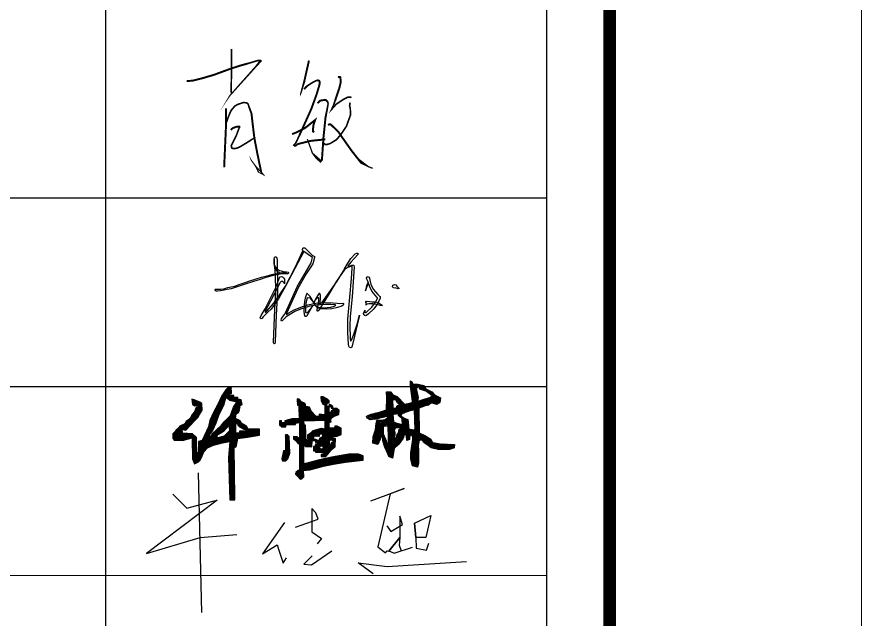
# Model space of a CAD drawing. Extents: x -415214 to 475089, y -207485 to 163917.
# Drawn here: x 471733 to 475089, y -6882 to -4490 of the extents above; entities that cross this region are included whole.
import ezdxf

# ---------------------------------------------------------------- set-up
doc = ezdxf.new("R2010")
doc.units = 0
doc.header["$LTSCALE"] = 800
doc.layers.get('0').update_dxf_attribs({"linetype": 'CONTINUOUS'})
for name, color, linetype in [('00-图签签名_10', 10, 'CONTINUOUS'), ('水-文字-XH', 42, 'CONTINUOUS'), ('水专业电子签名', 7, 'CONTINUOUS')]:
    doc.layers.add(name, color=color, linetype=linetype)
pattern_1 = [(45, (-849.99, -261.96), (-112.253, 112.253), [])]
pattern_2 = [(45, (-843.80595, -349.1901), (-0.088388348, 0.088388348), [])]

# ---------------------------------------------------------------- blocks, each defined once
blk = doc.blocks.new('图签信息')
at = {"const_width": 0.5}
blk.add_lwpolyline([(-65, 0), (0, 0), (0, 500.5), (-65, 500.5)], close=True, dxfattribs=at)
at = {"const_width": 0.05}
for points in [[(-62.5, 103.262), (-2.5, 103.262), (-2.5, 163.262), (-62.5, 163.262), (-62.5, 103.262)], [(-20, 163.262), (-20, 103.262)], [(-62.5, 140.762), (-2.5, 140.762)], [(-62.5, 133.262), (-2.5, 133.262)], [(-62.5, 125.762), (-2.5, 125.762)]]:
    blk.add_lwpolyline(points, dxfattribs=at)
blk = doc.blocks.new('图签-A1')
at = {"color": 2}
blk.add_blockref('图签信息', (0, 0), dxfattribs=at)
blk = doc.blocks.new('图框-A1')
at = {"const_width": 0.05}
blk.add_lwpolyline([(0, 0), (841, 0), (841, 594), (0, 594)], close=True, dxfattribs=at)
blk = doc.blocks.new('104 13#平面_t3')
at = {"xscale": 100, "yscale": 100, "zscale": 100}
for name, p in [('图框-A1', (-10634.5, -20285.2)), ('图签-A1', (72465.5, -19285.2))]:
    blk.add_blockref(name, p, dxfattribs=at)
blk = doc.blocks.new('A$C6A0F6D56')
for points in [[(-10528, 8564, 300, 300, 0), (-9660, 8603, 300, 300, 0), (-8336, 8934, 300, 300, 0), (-6443, 9480, 300, 300, 0), (-3916, 10406, 300, 300, 0), (-2459, 10883, 300, 300, 0), (-1244, 11220, 250, 250, 0), (357, 11694, 250, 250, 0), (711, 11718, 250, 250, 0), (785, 11650, 350, 250, 0), (-12, 10716, 250, 200, 0), (-3902, 6366, 200, 100, 0), (-4522, 5414, 100, 100, 0), (-3667, 6683, 250, 250, 0), (-3723, 6899, 250, 250, 0), (-3661, 13480, 250, 250, 0)], [(8151, 11689, 300, 300, 0), (7424, 8459, 300, 200, 0), (6900, 6656, 200, 200, 0)], [(12617, 9071, 300, 300, 0), (12718, 9202, 300, 300, 0), (12866, 9198, 300, 300, 0), (12962, 9119, 300, 300, 0), (12962, 8993, 300, 300, 0), (13013, 8391, 300, 300, 0), (12803, 7510, 300, 300, 0), (12158, 5608, 250, 250, 0), (11862, 4754, 250, 250, 0), (11637, 4264, 250, 250, 0), (12297, 5002, 250, 250, 0), (13417, 5755, 250, 250, 0), (14140, 6113, 250, 250, 0), (14513, 6113, 250, 250, 0), (14567, 5973, 250, 250, 0)], [(7400, 7319, 300, 300, 0), (7731, 7679, 300, 250, 0), (8103, 7961, 250, 250, 0), (8847, 8422, 250, 250, 0), (9260, 8625, 250, 300, 0), (9449, 8651, 300, 300, 0), (9567, 8653, 300, 300, 0), (9645, 8626, 300, 300, 0), (9716, 8576, 300, 300, 0), (9769, 8468, 300, 300, 0), (9789, 8384, 300, 300, 0), (9806, 8319, 300, 300, 0), (9731, 7891, 300, 300, 0), (9321, 6530, 300, 300, 0), (8525, 4330, 300, 300, 0), (7775, 2662, 300, 300, 0), (7249, 1491, 300, 300, 0), (6701, 282, 250, 250, 0), (6128, -936, 250, 250, 0), (5948, -1132, 250, 250, 0), (5848, -1242, 250, 250, 0), (6022, -1370, 250, 250, 0), (6177, -1304, 250, 250, 0), (6292, -1173, 250, 300, 0), (6529, -1051, 300, 300, 0), (8362, -593, 300, 300, 0), (10660, -356, 300, 300, 0)], [(6900, 6656, 200, 100, 0), (6843, 6408, 100, 30, 0), (6880, 6233, 30, 30, 0)], [(-4501, 4405, 300, 300, 0), (-4505, 2113, 300, 300, 0), (-4804, -4622, 300, 300, 0), (-4505, 2113, 250, 250, 0), (-4110, 3208, 250, 250, 0), (-3910, 3680, 250, 250, 0), (-3788, 3970, 250, 250, 0), (-3611, 4225, 250, 250, 0), (-3371, 4498, 250, 250, 0), (-3144, 4756, 250, 250, 0), (-2806, 4950, 250, 250, 0), (-2426, 5083, 250, 250, 0), (-1900, 5261, 250, 250, 0), (-1743, 5256, 250, 250, 0), (-1557, 5252, 250, 250, 0), (-1346, 5203, 250, 250, 0), (-1201, 5099, 250, 250, 0), (-1114, 4976, 250, 250, 0), (-1044, 4724, 250, 250, 0), (-846, 4220, 300, 300, 0), (-623, 3555, 300, 300, 0), (-490, 2347, 300, 300, 0), (-197, -105, 300, 300, 0), (251, -2438, 300, 300, 0), (881, -5473, 300, 300, 0), (941, -5547, 300, 300, 0), (605, -5368, 500, 250, 0), (134, -4639, 200, 150, 0), (-690, -3504, 150, 150, 0)], [(9477, 5157, 300, 300, 0), (9737, 5452, 300, 300, 0), (9880, 5555, 300, 300, 0), (10112, 5617, 300, 300, 0), (10497, 5649, 300, 300, 0), (10729, 5649, 300, 300, 0), (10877, 5519, 300, 300, 0), (11015, 5390, 250, 250, 0), (11069, 5090, 250, 250, 0), (11060, 4952, 250, 300, 0), (10674, 2928, 300, 300, 0), (10362, -140, 300, 300, 0), (10137, -3466, 300, 300, 0), (9946, -3717, 400, 400, 0), (9323, -3155, 400, 200, 0), (8679, -2462, 200, 200, 0), (7966, -477, 200, 100, 0), (7855, -331, 100, 100, 0)], [(-3795, 1067, 300, 300, 0), (-3610, 1267, 300, 300, 0), (-3462, 1367, 300, 300, 0), (-3177, 1477, 300, 300, 0), (-2967, 1549, 300, 300, 0), (-2757, 1596, 300, 300, 0), (-2594, 1612, 300, 300, 0), (-2503, 1599, 300, 300, 0), (-2474, 1574, 300, 300, 0), (-2474, 1508, 300, 300, 0), (-2509, 1411, 250, 250, 0), (-2898, 349, 250, 250, 0), (-3462, -788, 250, 250, 0), (-3717, -1295, 250, 250, 0), (-3672, -1546, 250, 250, 0), (-3602, -1704, 250, 250, 0), (-3465, -1756, 250, 250, 0), (-3203, -1756, 250, 250, 0), (-3010, -1728, 250, 250, 0), (-2748, -1658, 250, 250, 0), (-2256, -1427, 250, 250, 0), (-1860, -1175, 250, 250, 0), (-1459, -938, 250, 250, 0), (-1058, -690, 250, 250, 0), (-715, -465, 250, 150, 0), (0, 0, 150, 150, 0)], [(11073, 1825, 300, 300, 0), (11263, 1947, 300, 300, 0), (11413, 1947, 300, 300, 0), (11569, 1832, 300, 300, 0), (12601, 848, 300, 300, 0), (13367, -252, 300, 300, 0), (14665, -2092, 300, 300, 0), (15960, -3742, 500, 200, 0), (17234, -4534, 200, 200, 0), (17881, -4789, 200, 200, 0)], [(-690, -3504, 150, 50, 0), (-917, -2972, 50, 20, 0), (-1061, -2889, 20, 20, 0)]]:
    blk.add_lwpolyline(points, format="xyseb")
for points, const_width in [([(14444, 5277), (14355, 4785), (14465, 4355), (14497, 3370), (13877, 1649), (13037, 397), (12348, -415), (11397, -994), (10846, -1159), (10640, -1159), (10419, -925)], 250), ([(5568, 439), (6228, 705), (7513, 1352), (9099, 2602), (8844, 1861), (8752, 1075), (8752, 878), (8953, 710)], 300)]:
    blk.add_lwpolyline(points, dxfattribs=dict(const_width=const_width))
blk = doc.blocks.new('yangjun')
h = blk.add_hatch()
h.set_pattern_fill('ANSI31', color=256, scale=100)
h.set_pattern_definition(pattern_1)
h.paths.add_polyline_path([(2.677, 3.738), (2.633, 3.845), (2.571, 3.903), (2.458, 3.903), (2.399, 3.834), (1.987, 3.054), (1.76, 2.591), (1.403, 1.908), (1.395, 1.858), (1.413, 1.855), (1.476, 1.886), (1.966, 2.45), (2.76, 3.6), (3.406, 4.846), (3.922, 5.958), (3.981, 5.916), (2.76, 3.6), (2.305, 2.797), (1.788, 2.045), (1.599, 1.868), (1.417, 1.693), (1.255, 1.535), (1.164, 1.422), (1.107, 1.409), (1.075, 1.431), (1.062, 1.472), (1.135, 1.626), (1.385, 2.069), (1.689, 2.657), (2.106, 3.494), (2.31, 4.033), (2.382, 4.206), (2.47, 4.228), (2.555, 4.208), (2.63, 4.141), (2.679, 4.053), (2.686, 3.913)])
h = blk.add_hatch()
h.set_pattern_fill('ANSI31', color=256, scale=100)
h.set_pattern_definition(pattern_1)
h.paths.add_polyline_path([(3.922, 5.958), (3.897, 6.012), (3.901, 6.124), (3.949, 6.162), (4.056, 6.144), (4.353, 5.84), (4.537, 5.669), (4.687, 5.579), (4.702, 5.555), (4.701, 5.498), (4.57, 5.088), (4.134, 4.406), (3.577, 3.445), (2.817, 1.768), (2.809, 1.728), (2.845, 1.721), (2.971, 1.797), (3.296, 1.996), (3.778, 2.182), (4.24, 2.333), (4.772, 2.448), (5.327, 2.492), (5.926, 2.481), (6.206, 2.449), (6.393, 2.437), (6.576, 2.453), (6.625, 2.434), (6.629, 2.383), (6.616, 2.312), (6.516, 2.254), (6.239, 2.156), (5.857, 2.077), (5.488, 2.056), (5.139, 2.065), (4.899, 2.147), (4.767, 2.279), (4.885, 2.198), (5.02, 2.156), (5.273, 2.152), (5.545, 2.155), (5.772, 2.195), (6.017, 2.258), (6.094, 2.295), (6.117, 2.313), (6.064, 2.336), (5.772, 2.364), (5.425, 2.364), (4.765, 2.317), (4.384, 2.263), (3.759, 2.053), (3.386, 1.899), (2.972, 1.654), (2.801, 1.534), (2.651, 1.389), (2.536, 1.262), (2.481, 1.255), (2.465, 1.288), (2.489, 1.418), (2.706, 1.727), (2.764, 1.803), (3.534, 3.537), (4.46, 5.148), (4.552, 5.502), (3.981, 5.916)])
h = blk.add_hatch()
h.set_pattern_fill('ANSI31', color=256, scale=100)
h.set_pattern_definition(pattern_1)
h.paths.add_polyline_path([(7.601, 5.72), (7.342, 5.448), (7.132, 5.226), (6.926, 4.95), (6.947, 4.933), (6.997, 4.927), (7.071, 4.94), (7.176, 4.993), (7.206, 4.992), (7.274, 4.997), (7.316, 4.971), (7.341, 4.891), (7.281, 3.885), (7.207, 2.876), (7.086, 1.556), (7.052, 0.93), (7.065, 0.117), (7.089, -0.079), (7.118, -0.075), (7.173, -0.02), (7.306, 0.311), (7.546, 1.05), (7.69, 1.641), (7.553, 1.002), (7.359, 0.24), (7.183, -0.488), (7.111, -0.523), (7.026, -0.507), (6.979, -0.433), (6.957, -0.287), (6.909, 0.485), (6.93, 1.386), (7.059, 2.852), (7.167, 4.105), (7.214, 4.79), (7.219, 4.861), (7.198, 4.904), (7.152, 4.917), (7.095, 4.912), (7.021, 4.888), (6.884, 4.822), (6.74, 4.731), (6.7, 4.747), (6.863, 5.022), (7.122, 5.431), (7.411, 5.757), (7.515, 5.792), (7.585, 5.789)])
h = blk.add_hatch()
h.set_pattern_fill('ANSI31', color=256, scale=100)
h.set_pattern_definition(pattern_1)
h.paths.add_polyline_path([(2.001, 5.419), (2.025, 5.505), (2.063, 5.553), (2.106, 5.557), (2.138, 5.52), (2.177, 5.466), (2.19, 5.42), (2.202, 4.819), (2.219, 4.087), (2.21, 3.26), (2.136, 1.667), (2.066, -0.142), (2.042, -0.245), (2, -0.256), (1.969, -0.245), (1.958, -0.208), (1.953, -0.149), (2.032, 2.031), (2.11, 3.252), (2.095, 4.329)])
h = blk.add_hatch()
h.set_pattern_fill('ANSI31', color=256, scale=100)
h.set_pattern_definition(pattern_1)
h.paths.add_polyline_path([(2.799, 4.532), (2.619, 4.556), (2.49, 4.583), (2.353, 4.62), (2.221, 4.698), (2.101, 4.86), (2.042, 4.943), (1.997, 5.167), (2.001, 5.419), (1.986, 5.209), (1.976, 5.12), (2.02, 4.843), (2.064, 4.747), (2.18, 4.61), (2.338, 4.508), (2.556, 4.463)])
h = blk.add_hatch()
h.set_pattern_fill('ANSI31', color=256, scale=100)
h.set_pattern_definition(pattern_1)
h.paths.add_polyline_path([(-1.916, 3.394), (-1.862, 3.393), (-1.771, 3.398), (-1.637, 3.398), (-1.57, 3.394), (-1.374, 3.42), (-1.1, 3.492), (-0.871, 3.551), (-0.632, 3.6), (-0.333, 3.698), (0.062, 3.836), (0.371, 3.944), (0.731, 4.063), (1.154, 4.184), (1.526, 4.291), (1.94, 4.388), (2.186, 4.444), (2.558, 4.503), (2.778, 4.529), (2.821, 4.535), (2.874, 4.538), (2.925, 4.526), (2.948, 4.503), (2.96, 4.476), (2.949, 4.451), (2.922, 4.427), (2.911, 4.418), (2.88, 4.422), (2.828, 4.422), (2.705, 4.418), (2.551, 4.409), (2.402, 4.39), (2.28, 4.374), (2.039, 4.315), (1.855, 4.276), (1.433, 4.16), (1.054, 4.042), (0.607, 3.906), (0.063, 3.73), (-0.275, 3.606), (-0.538, 3.515), (-0.877, 3.421), (-1.135, 3.362), (-1.345, 3.32), (-1.59, 3.273), (-1.794, 3.248), (-1.836, 3.248), (-1.865, 3.257), (-1.897, 3.285), (-1.939, 3.35), (-1.939, 3.376), (-1.936, 3.391)])
h = blk.add_hatch()
h.set_pattern_fill('ANSI31', color=256, scale=100)
h.set_pattern_definition(pattern_1)
h.paths.add_polyline_path([(6.176, 3.932), (6.74, 4.731), (6.7, 4.747)])
h = blk.add_hatch()
h.set_pattern_fill('ANSI31', color=256, scale=100)
h.set_pattern_definition(pattern_1)
h.paths.add_polyline_path([(8.214, 4.227), (8.309, 4.207), (8.37, 4.131), (8.407, 3.908), (8.456, 3.714), (8.623, 3.388), (8.921, 3.027), (9.046, 2.917), (9.079, 2.894), (9.086, 2.861), (9.079, 2.795), (8.891, 2.411), (8.646, 2.078), (8.309, 1.732), (8.174, 1.62), (8.105, 1.608), (8.053, 1.627), (7.996, 1.675), (7.973, 1.772), (8.026, 1.873), (8.063, 1.978), (8.063, 1.86), (8.104, 1.824), (8.135, 1.822), (8.527, 2.196), (8.778, 2.531), (8.91, 2.769), (8.901, 2.816), (8.866, 2.86), (8.525, 3.265), (8.379, 3.544), (8.246, 3.93), (8.193, 4.062), (8.166, 4.124), (8.181, 4.202)])
h = blk.add_hatch()
h.set_pattern_fill('ANSI31', color=256, scale=100)
h.set_pattern_definition(pattern_1)
h.paths.add_polyline_path([(4.627, 2.416), (4.763, 2.671), (4.908, 2.838), (4.942, 2.835), (4.963, 2.815), (4.96, 2.647), (4.934, 2.46), (4.861, 2.097), (4.847, 2.028), (4.852, 1.964), (4.869, 1.939), (4.909, 1.93), (4.981, 1.962), (5.056, 2.049), (5.163, 2.232), (5.733, 3.163), (6.176, 3.932), (5.643, 3.166), (5.151, 2.478), (5.061, 2.384), (5.054, 2.409), (5.076, 2.568), (5.098, 2.713), (5.093, 2.962), (5.058, 3.096), (5, 3.11), (4.954, 3.055), (4.751, 2.71)])
h = blk.add_hatch()
h.set_pattern_fill('ANSI31', color=256, scale=100)
h.set_pattern_definition(pattern_1)
h.paths.add_polyline_path([(8.272, 3.853), (8.177, 3.639), (8.095, 3.284), (8.179, 3.523), (8.304, 3.761)])
h = blk.add_hatch()
h.set_pattern_fill('ANSI31', color=256, scale=100)
h.set_pattern_definition(pattern_1)
h.paths.add_polyline_path([(9.931, 3.647), (10.032, 3.697), (10.136, 3.671), (10.192, 3.579), (10.349, 3.434), (10.28, 3.41), (10.144, 3.446), (9.97, 3.484), (9.914, 3.543)])
h = blk.add_hatch()
h.set_pattern_fill('ANSI31', color=256, scale=100)
h.set_pattern_definition(pattern_1)
h.paths.add_polyline_path([(4.767, 2.279), (4.608, 2.572), (4.392, 2.893), (4.206, 3.093), (4.175, 3.096), (4.159, 3.051), (4.064, 2.784), (4.018, 2.575), (3.993, 2.309), (3.979, 1.915), (3.991, 1.728), (4.027, 1.641), (4.054, 1.59), (4.11, 1.573), (4.149, 1.587), (4.193, 1.631), (4.575, 2.29), (4.38, 2.032), (4.229, 1.83), (4.127, 1.777), (4.105, 1.819), (4.109, 2.171), (4.154, 2.581), (4.234, 2.808), (4.275, 2.832), (4.375, 2.815), (4.548, 2.594)])
h = blk.add_hatch()
h.set_pattern_fill('ANSI31', color=256, scale=100)
h.set_pattern_definition(pattern_1)
h.paths.add_polyline_path([(8.166, 2.589), (8.396, 2.565), (8.541, 2.553), (8.746, 2.54), (8.938, 2.506), (9.078, 2.411), (9.225, 2.304), (9.212, 2.288), (9.099, 2.298), (8.953, 2.345), (8.591, 2.401), (8.317, 2.398), (8.213, 2.386), (8.175, 2.373), (8.135, 2.323), (8.151, 2.392), (8.161, 2.451), (8.126, 2.519), (8.128, 2.562), (8.155, 2.578)])
for points in [[(2.677, 3.738), (2.633, 3.845), (2.571, 3.903), (2.458, 3.903), (2.399, 3.834), (1.987, 3.054), (1.76, 2.591), (1.403, 1.908), (1.395, 1.858), (1.413, 1.855), (1.476, 1.886), (1.966, 2.45), (2.76, 3.6), (3.406, 4.846), (3.922, 5.958), (3.981, 5.916), (2.76, 3.6), (2.305, 2.797), (1.788, 2.045), (1.599, 1.868), (1.417, 1.693), (1.255, 1.535), (1.164, 1.422), (1.107, 1.409), (1.075, 1.431), (1.062, 1.472), (1.135, 1.626), (1.385, 2.069), (1.689, 2.657), (2.106, 3.494), (2.31, 4.033), (2.382, 4.206), (2.47, 4.228), (2.555, 4.208), (2.63, 4.141), (2.679, 4.053), (2.686, 3.913), (2.677, 3.738)], [(3.922, 5.958), (3.897, 6.012), (3.901, 6.124), (3.949, 6.162), (4.056, 6.144), (4.353, 5.84), (4.537, 5.669), (4.687, 5.579), (4.702, 5.555), (4.701, 5.498), (4.57, 5.088), (4.134, 4.406), (3.577, 3.445), (2.817, 1.768), (2.809, 1.728), (2.845, 1.721), (2.971, 1.797), (3.296, 1.996), (3.778, 2.182), (4.24, 2.333), (4.772, 2.448), (5.327, 2.492), (5.926, 2.481), (6.206, 2.449), (6.393, 2.437), (6.576, 2.453), (6.625, 2.434), (6.629, 2.383), (6.616, 2.312), (6.516, 2.254), (6.239, 2.156), (5.857, 2.077), (5.488, 2.056), (5.139, 2.065), (4.899, 2.147), (4.767, 2.279), (4.885, 2.198), (5.02, 2.156), (5.273, 2.152), (5.545, 2.155), (5.772, 2.195), (6.017, 2.258), (6.094, 2.295), (6.117, 2.313), (6.064, 2.336), (5.772, 2.364), (5.425, 2.364), (4.765, 2.317), (4.384, 2.263), (3.759, 2.053), (3.386, 1.899), (2.972, 1.654), (2.801, 1.534), (2.651, 1.389), (2.536, 1.262), (2.481, 1.255), (2.465, 1.288), (2.489, 1.418), (2.706, 1.727), (2.764, 1.803), (3.534, 3.537), (4.46, 5.148), (4.552, 5.502), (3.981, 5.916), (3.922, 5.958)], [(7.601, 5.72), (7.342, 5.448), (7.132, 5.226), (6.926, 4.95), (6.947, 4.933), (6.997, 4.927), (7.071, 4.94), (7.176, 4.993), (7.206, 4.992), (7.274, 4.997), (7.316, 4.971), (7.341, 4.891), (7.281, 3.885), (7.207, 2.876), (7.086, 1.556), (7.052, 0.93), (7.065, 0.117), (7.089, -0.079), (7.118, -0.075), (7.173, -0.02), (7.306, 0.311), (7.546, 1.05), (7.69, 1.641), (7.553, 1.002), (7.359, 0.24), (7.183, -0.488), (7.111, -0.523), (7.026, -0.507), (6.979, -0.433), (6.957, -0.287), (6.909, 0.485), (6.93, 1.386), (7.059, 2.852), (7.167, 4.105), (7.214, 4.79), (7.219, 4.861), (7.198, 4.904), (7.152, 4.917), (7.095, 4.912), (7.021, 4.888), (6.884, 4.822), (6.74, 4.731), (6.7, 4.747), (6.863, 5.022), (7.122, 5.431), (7.411, 5.757), (7.515, 5.792), (7.585, 5.789), (7.601, 5.72)], [(2.001, 5.419), (2.025, 5.505), (2.063, 5.553), (2.106, 5.557), (2.138, 5.52), (2.177, 5.466), (2.19, 5.42), (2.202, 4.819), (2.219, 4.087), (2.21, 3.26), (2.136, 1.667), (2.066, -0.142), (2.042, -0.245), (2, -0.256), (1.969, -0.245), (1.958, -0.208), (1.953, -0.149), (2.032, 2.031), (2.11, 3.252), (2.095, 4.329), (2.001, 5.419)], [(2.799, 4.532), (2.619, 4.556), (2.49, 4.583), (2.353, 4.62), (2.221, 4.698), (2.101, 4.86), (2.042, 4.943), (1.997, 5.167), (2.001, 5.419), (1.986, 5.209), (1.976, 5.12), (2.02, 4.843), (2.064, 4.747), (2.18, 4.61), (2.338, 4.508), (2.556, 4.463), (2.799, 4.532)], [(-1.916, 3.394), (-1.862, 3.393), (-1.771, 3.398), (-1.637, 3.398), (-1.57, 3.394), (-1.374, 3.42), (-1.1, 3.492), (-0.871, 3.551), (-0.632, 3.6), (-0.333, 3.698), (0.062, 3.836), (0.371, 3.944), (0.731, 4.063), (1.154, 4.184), (1.526, 4.291), (1.94, 4.388), (2.186, 4.444), (2.558, 4.503), (2.778, 4.529), (2.821, 4.535), (2.874, 4.538), (2.925, 4.526), (2.948, 4.503), (2.96, 4.476), (2.949, 4.451), (2.922, 4.427), (2.911, 4.418), (2.88, 4.422), (2.828, 4.422), (2.705, 4.418), (2.551, 4.409), (2.402, 4.39), (2.28, 4.374), (2.039, 4.315), (1.855, 4.276), (1.433, 4.16), (1.054, 4.042), (0.607, 3.906), (0.063, 3.73), (-0.275, 3.606), (-0.538, 3.515), (-0.877, 3.421), (-1.135, 3.362), (-1.345, 3.32), (-1.59, 3.273), (-1.794, 3.248), (-1.836, 3.248), (-1.865, 3.257), (-1.897, 3.285), (-1.939, 3.35), (-1.939, 3.376), (-1.936, 3.391), (-1.916, 3.394)], [(6.176, 3.932), (6.74, 4.731), (6.7, 4.747), (6.176, 3.932)], [(8.214, 4.227), (8.309, 4.207), (8.37, 4.131), (8.407, 3.908), (8.456, 3.714), (8.623, 3.388), (8.921, 3.027), (9.046, 2.917), (9.079, 2.894), (9.086, 2.861), (9.079, 2.795), (8.891, 2.411), (8.646, 2.078), (8.309, 1.732), (8.174, 1.62), (8.105, 1.608), (8.053, 1.627), (7.996, 1.675), (7.973, 1.772), (8.026, 1.873), (8.063, 1.978), (8.063, 1.86), (8.104, 1.824), (8.135, 1.822), (8.527, 2.196), (8.778, 2.531), (8.91, 2.769), (8.901, 2.816), (8.866, 2.86), (8.525, 3.265), (8.379, 3.544), (8.246, 3.93), (8.193, 4.062), (8.166, 4.124), (8.181, 4.202), (8.214, 4.227)], [(4.627, 2.416), (4.763, 2.671), (4.908, 2.838), (4.942, 2.835), (4.963, 2.815), (4.96, 2.647), (4.934, 2.46), (4.861, 2.097), (4.847, 2.028), (4.852, 1.964), (4.869, 1.939), (4.909, 1.93), (4.981, 1.962), (5.056, 2.049), (5.163, 2.232), (5.733, 3.163), (6.176, 3.932), (5.643, 3.166), (5.151, 2.478), (5.061, 2.384), (5.054, 2.409), (5.076, 2.568), (5.098, 2.713), (5.093, 2.962), (5.058, 3.096), (5, 3.11), (4.954, 3.055), (4.751, 2.71), (4.627, 2.416)], [(8.272, 3.853), (8.177, 3.639), (8.095, 3.284), (8.179, 3.523), (8.304, 3.761), (8.272, 3.853)], [(9.931, 3.647), (10.032, 3.697), (10.136, 3.671), (10.192, 3.579), (10.349, 3.434), (10.28, 3.41), (10.144, 3.446), (9.97, 3.484), (9.914, 3.543), (9.931, 3.647)], [(4.767, 2.279), (4.608, 2.572), (4.392, 2.893), (4.206, 3.093), (4.175, 3.096), (4.159, 3.051), (4.064, 2.784), (4.018, 2.575), (3.993, 2.309), (3.979, 1.915), (3.991, 1.728), (4.027, 1.641), (4.054, 1.59), (4.11, 1.573), (4.149, 1.587), (4.193, 1.631), (4.575, 2.29), (4.38, 2.032), (4.229, 1.83), (4.127, 1.777), (4.105, 1.819), (4.109, 2.171), (4.154, 2.581), (4.234, 2.808), (4.275, 2.832), (4.375, 2.815), (4.548, 2.594), (4.767, 2.279)], [(8.166, 2.589), (8.396, 2.565), (8.541, 2.553), (8.746, 2.54), (8.938, 2.506), (9.078, 2.411), (9.225, 2.304), (9.212, 2.288), (9.099, 2.298), (8.953, 2.345), (8.591, 2.401), (8.317, 2.398), (8.213, 2.386), (8.175, 2.373), (8.135, 2.323), (8.151, 2.392), (8.161, 2.451), (8.126, 2.519), (8.128, 2.562), (8.155, 2.578), (8.166, 2.589)]]:
    blk.add_lwpolyline(points)
blk = doc.blocks.new('x')
for points in [[(1270565.5, 4297.5), (1270578, 3738.1)], [(1270463.7, 4212.9), (1270520.1, 4155.6), (1270628.9, 4185.9), (1270640.9, 4188.8), (1270358.7, 3974.6), (1270573.2, 4038.5), (1270720.8, 4050.8)], [(1271257.7, 4185.6), (1271392, 4235.5), (1271334.7, 4214.3), (1271285.7, 4000.6), (1271316.3, 3976.9), (1271322.9, 3984.9), (1271336.9, 3983), (1271351.6, 3975.1), (1271425.1, 3999.6)], [(1270955.7, 4079.9), (1271046.4, 4112.4), (1271036.5, 4137.4), (1271021.6, 4155.5), (1271021.6, 4061.8), (1271060.4, 4035), (1271042.6, 4013.1)], [(1271322.3, 4085.5), (1271338, 4062.4), (1271385, 4091), (1271373.5, 4124.6), (1271373.5, 4038.5), (1271329.9, 3984), (1271373.5, 4038.5), (1271371.5, 4007.4), (1271379.4, 3984.4)], [(1271433.2, 4096.7), (1271498.3, 4126.2), (1271498.3, 4126.2), (1271478, 4038.5), (1271437.7, 4038.5), (1271433.2, 4096.7), (1271437.7, 4038.5), (1271437.7, 4038.5), (1271439.5, 3995.1), (1271480.7, 3988.3), (1271490.9, 4016.2)], [(1270911, 4099), (1270823.8, 3972.7), (1270882.3, 4009.7), (1270889.4, 3988.4), (1270906.4, 3935.6), (1270919, 3956.9)], [(1271022.6, 3964.7), (1270989, 3931.4), (1271019.6, 3929.4), (1271101.6, 3985.7)], [(1271267.6, 3893.1), (1271206.9, 3936.6), (1271323.3, 3922), (1271641.5, 3942.8)]]:
    blk.add_lwpolyline(points)
blk = doc.blocks.new('杨乐电子签名A1$0$许桂林')
h = blk.add_hatch()
h.set_pattern_fill('ANSI31', color=256, style=0)
h.set_pattern_definition(pattern_2)
h.paths.add_polyline_path([(-13.77, 12.78), (-14.3, 11.65), (-14.49, 10.81), (-15.33, 9.03), (-15.84, 8.89), (-15.9, 7.4), (-16.09, 7.43), (-16.11, 9.41), (-16.62, 9.93), (-17.93, 10), (-17.97, 10.51), (-17.5, 10.42), (-16.39, 11.59), (-15.87, 12.06), (-15.63, 12.55), (-15.32, 13.04), (-15.36, 13.92), (-15.6, 14.09), (-16.37, 14.39), (-16.64, 14.51), (-16.58, 13.84), (-16.3, 13.59), (-15.87, 13.66), (-15.87, 13.41), (-16.09, 13.37), (-16.33, 12.8), (-16.65, 12.47), (-16.86, 12.01), (-17.14, 11.77), (-17.44, 11.57), (-17.63, 11.26), (-18.27, 10.95), (-18.46, 10.66), (-18.77, 10.41), (-18.94, 10.21), (-19.21, 9.93), (-19.21, 9.35), (-19.04, 9.11), (-17.92, 9.07), (-16.66, 9.39), (-16.65, 6.62), (-16.37, 5.98), (-15.85, 6.2), (-15.65, 6.44), (-15.36, 6.99), (-15.15, 7.52), (-14.67, 8.06), (-13.86, 8.39), (-12.66, 8.68), (-11.7, 8.86), (-11.88, 6.74), (-11.76, 1.19), (-11.13, 1.16), (-11.11, 1.57), (-11.15, 8.09), (-10.89, 8.14), (-10.63, 9.24), (-9.37, 9.43), (-7.78, 9.67), (-7.78, 10.46), (-9.31, 10.51), (-9.39, 10.75), (-9.54, 10.91), (-10.12, 11.28), (-10.28, 11.51), (-10.59, 11.72), (-10.93, 11.91), (-10.84, 12.5), (-10.59, 12.62), (-10.44, 12.84), (-10.28, 13.59), (-10.05, 13.72), (-10.16, 14.35), (-10.61, 14.45), (-10.61, 14.66), (-11.15, 14.66), (-11.13, 14.91), (-11.68, 14.97), (-11.68, 15.19), (-11.41, 15.2), (-11.44, 16.08), (-11.82, 16.04), (-12.16, 15.7), (-12.72, 14.91), (-13.25, 13.77)])
h.paths.add_polyline_path([(-12.49, 13.6), (-12.22, 14.59), (-11.95, 14.52), (-11.67, 14.25), (-10.72, 14.05), (-10.92, 13.79), (-11.19, 13.37), (-11.4, 12.76), (-11.59, 12.28), (-12.34, 11.56), (-12.77, 11.04), (-13.46, 10.42), (-13.98, 9.96), (-14.13, 9.67), (-14.52, 9.63), (-13.98, 10.33), (-13.53, 11.28), (-13.11, 12.45)], flags=16)
h.paths.add_polyline_path([(-11.75, 11.02), (-11.67, 10.33), (-12.41, 9.61), (-13.42, 9.36), (-13.42, 9.69), (-12.52, 10.19)], flags=16)
h.paths.add_polyline_path([(-10.91, 11.24), (-10.62, 11.22), (-10.63, 11.03), (-10.4, 10.77), (-9.83, 10.48), (-9.57, 10.47), (-9.6, 10.23), (-10.4, 10.2), (-10.44, 9.94), (-10.9, 9.98)], flags=16)
h = blk.add_hatch()
h.set_pattern_fill('ANSI31', color=256, style=0)
h.set_pattern_definition(pattern_2)
h.paths.add_polyline_path([(14.8, 14.44), (13.93, 14.16), (13.11, 13.94), (13.22, 14.46), (12.94, 15.65), (13.23, 15.95), (13.37, 15.58), (14.29, 15.27), (14.81, 14.88), (15.04, 14.65)], flags=16)
h.paths.add_polyline_path([(10.81, 10.51), (10.09, 10.45), (9.99, 10.21), (10.04, 9.81), (10, 9.08), (10.27, 9.17), (10.34, 9.6), (10.59, 9.86), (10.64, 10.36), (10.83, 10.18)], flags=16)
h.paths.add_polyline_path([(10.32, 14.17), (9.8, 14.15), (9.8, 13.06), (10.27, 13.07), (10.39, 13.42), (10.76, 13.44), (10.43, 13.77), (10.27, 14.09)], flags=16)
h.paths.add_polyline_path([(10.54, 12.3), (9.8, 12.23), (9.89, 11.28), (10.34, 11.1), (11.07, 10.92), (11.03, 11.67), (10.58, 12.1)], flags=16)
h.paths.add_polyline_path([(12.66, 12.83), (11.91, 12.64), (11, 12.31), (10.83, 12.08), (11.32, 11.75), (11.8, 11.55), (11.89, 10.3), (12.72, 10.21)], flags=16)
edge = h.paths.add_edge_path()
edge.add_line((9.25, 10.71), (8.51, 10.67))
edge.add_line((8.51, 10.67), (8.52, 9.72))
edge.add_line((8.52, 9.72), (8.94, 8.69))
edge.add_line((8.94, 8.69), (9.25, 7.93))
edge.add_line((9.25, 7.93), (9.2, 9.43))
edge.add_line((9.2, 9.43), (9.2, 10.53))
edge.add_line((9.2, 10.53), (9.19, 10.71))
edge.add_line((6.41, 12.09), (6.96, 12.32))
edge.add_line((6.96, 12.32), (8.2, 12.59))
edge.add_line((8.2, 12.59), (8.97, 12.84))
edge.add_line((8.97, 12.84), (9.03, 14.43))
edge.add_line((9.03, 14.43), (9.02, 15.24))
edge.add_line((9.02, 15.24), (9.54, 15.24))
edge.add_line((9.54, 15.24), (9.85, 14.84))
edge.add_line((9.85, 14.84), (10.41, 14.61))
edge.add_line((10.41, 14.61), (11.35, 13.6))
edge.add_line((11.35, 13.6), (11.89, 13.66))
edge.add_line((11.89, 13.66), (12.37, 13.79))
edge.add_line((12.37, 13.79), (12.41, 13.96))
edge.add_line((12.41, 13.96), (12.17, 15.98))
edge.add_line((12.17, 15.98), (12.17, 16.64))
edge.add_line((12.17, 16.64), (12.4, 16.5))
edge.add_line((12.4, 16.5), (12.43, 16.24))
edge.add_line((12.43, 16.24), (13.15, 16.19))
edge.add_line((13.15, 16.19), (13.99, 16.01))
edge.add_line((13.99, 16.01), (14.21, 15.6))
edge.add_line((14.21, 15.6), (14.44, 15.44))
edge.add_line((14.44, 15.44), (14.98, 15.19))
edge.add_line((14.98, 15.19), (15.28, 14.84))
edge.add_line((15.28, 14.84), (15.48, 14.69))
edge.add_line((15.48, 14.69), (16.1, 14.38))
edge.add_line((16.1, 14.38), (16.02, 13.75))
edge.add_line((16.02, 13.75), (15.61, 13.52))
edge.add_line((15.61, 13.52), (14.87, 13.71))
edge.add_line((14.87, 13.71), (14.51, 13.44))
edge.add_line((14.51, 13.44), (13.96, 13.31))
edge.add_line((13.96, 13.31), (13.66, 13.16))
edge.add_line((13.66, 13.16), (13.32, 13.09))
edge.add_line((13.32, 13.09), (13.25, 13.04))
edge.add_line((13.25, 13.04), (13.25, 9.8))
edge.add_line((13.25, 9.8), (14, 9.41))
edge.add_line((14, 9.41), (14.78, 8.92))
edge.add_line((14.78, 8.92), (15.02, 8.52))
edge.add_line((15.02, 8.52), (16.02, 8.33))
edge.add_line((16.02, 8.33), (17.92, 8.21))
edge.add_line((17.92, 8.21), (17.85, 7.78))
edge.add_line((17.85, 7.78), (17.26, 7.55))
edge.add_line((17.26, 7.55), (15.76, 7.55))
edge.add_line((15.76, 7.55), (14.81, 7.78))
edge.add_line((14.81, 7.78), (14.42, 8.09))
edge.add_line((14.42, 8.09), (13.87, 8.53))
edge.add_line((13.87, 8.53), (13.71, 8.8))
edge.add_line((13.71, 8.8), (13.26, 8.84))
edge.add_line((13.26, 8.84), (13.13, 8.14))
edge.add_line((13.13, 8.14), (13.17, 7.52))
edge.add_line((13.17, 7.52), (13.16, 5.77))
edge.add_line((13.16, 5.77), (12.99, 5.28))
edge.add_line((12.99, 5.28), (12.33, 5.46))
edge.add_line((12.33, 5.46), (12.15, 6.32))
edge.add_line((12.15, 6.32), (12.13, 7.18))
edge.add_line((12.13, 7.18), (12.41, 8.93))
edge.add_line((12.41, 8.93), (12.36, 9.58))
edge.add_line((12.36, 9.58), (11.99, 9.31))
edge.add_line((11.99, 9.31), (11.98, 8.9))
edge.add_line((11.98, 8.9), (11.64, 8.78))
edge.add_line((11.64, 8.78), (11.59, 9.46))
edge.add_line((11.59, 9.46), (11.27, 9.6))
edge.add_line((11.27, 9.6), (11.13, 9.09))
edge.add_line((11.13, 9.09), (10.57, 8.33))
edge.add_line((10.57, 8.33), (9.95, 7.74))
edge.add_line((9.95, 7.74), (9.71, 6.5))
edge.add_line((9.71, 6.5), (9.24, 6.69))
edge.add_line((9.24, 6.69), (9.11, 7.04))
edge.add_line((9.11, 7.04), (8.74, 7.93))
edge.add_line((8.74, 7.93), (8.48, 8.78))
edge.add_line((8.48, 8.78), (8.49, 9.35))
edge.add_line((8.49, 9.35), (8.35, 9.49))
edge.add_line((8.35, 9.49), (8.11, 8.99))
edge.add_line((8.11, 8.99), (7.8, 8.29))
edge.add_line((7.8, 8.29), (7.16, 8.49))
edge.add_line((7.16, 8.49), (7.19, 9.3))
edge.add_line((7.19, 9.3), (7.5, 10.25))
edge.add_line((7.5, 10.25), (7.62, 11.08))
edge.add_line((7.62, 11.08), (7.75, 11.54))
edge.add_line((7.75, 11.54), (8.24, 11.51))
edge.add_line((8.24, 11.51), (8.8, 11.58))
edge.add_line((8.8, 11.58), (9.26, 11.87))
edge.add_line((9.26, 11.87), (8.92, 11.96))
edge.add_line((8.92, 11.96), (8.5, 11.85))
edge.add_line((8.5, 11.85), (8.03, 11.76))
edge.add_line((8.03, 11.76), (7.57, 11.64))
edge.add_line((7.57, 11.64), (6.83, 11.57))
edge.add_line((6.83, 11.57), (6.43, 11.79))
edge.add_line((6.43, 11.79), (6.33, 12.06))
h = blk.add_hatch()
h.set_pattern_fill('ANSI31', color=256, style=0)
h.set_pattern_definition(pattern_2)
h.paths.add_polyline_path([(1.94, 9.41), (2.46, 9.45), (3, 9.68), (2.97, 10.49), (2.48, 10.77), (2.15, 10.76), (2.16, 10.49), (1.4, 10.52), (1.42, 11.26), (1.67, 11.32), (1.65, 11.51), (1.66, 11.81), (2.1, 12.07), (2.69, 12.29), (2.73, 12.82), (2.46, 13.09), (1.92, 13.14), (1.93, 13.38), (1.62, 13.6), (1.43, 13.61), (1.39, 13.37), (1.13, 13.41), (1.16, 13.86), (1.44, 13.86), (1.42, 14.13), (1.2, 14.35), (0.65, 14.66), (0.34, 14.67), (0.37, 14.18), (0.61, 13.66), (0.88, 13.57), (0.86, 12.25), (0.09, 12.35), (0.1, 12.04), (-0.35, 12.1), (-0.96, 12.77), (-1.18, 13.32), (-1.63, 13.4), (-1.71, 13.8), (-2.19, 14.02), (-2.53, 14.37), (-2.79, 14.41), (-2.76, 13.59), (-2.58, 13.57), (-2.55, 11.76), (-3.51, 11.8), (-4.42, 11.54), (-4.38, 11.25), (-4.84, 11.27), (-4.87, 11.52), (-5.13, 11.53), (-5.12, 10.99), (-4.84, 10.73), (-4.32, 10.72), (-4.26, 10.98), (-3.02, 11.04), (-3.01, 11.22), (-2.48, 11.28), (-2.49, 9.65), (-2.51, 9.31), (-2.73, 9.18), (-2.78, 9.39), (-3.31, 9.45), (-3.29, 9.16), (-3.02, 8.91), (-2.79, 8.6), (-2.51, 8.42), (-2.54, 4.97), (-2.73, 4.97), (-3.05, 4.71), (-3.1, 4.47), (-2.76, 4.17), (-2.48, 3.83), (-2.27, 3.85), (-2, 4.13), (-2.04, 4.95), (-1.21, 5.02), (-0.36, 5.23), (0.62, 5.49), (1.93, 5.74), (3.54, 6), (5.87, 6.25), (5.84, 6.8), (5.26, 7.06), (3.96, 7.04), (2.15, 6.78), (0.65, 6.49), (-0.06, 6.29), (-1.21, 6.01), (-1.98, 5.82), (-1.97, 8.38), (-1.72, 8.12), (-0.91, 8.07), (-0.86, 8.86), (-0.44, 8.89), (-0.42, 8.64), (-0.16, 8.63), (-0.2, 8.37), (-0.42, 8.4), (-0.46, 8.15), (-0.69, 8.09), (-0.69, 7.52), (-0.42, 7.53), (-0.41, 7.34), (0.61, 7.29), (0.61, 7.12), (0.34, 7.05), (0.34, 6.77), (0.94, 6.79), (1.18, 7.07), (1.59, 7.58), (1.82, 7.79), (2.19, 8.07), (2.21, 9.12), (1.93, 9.16)])
h.paths.add_polyline_path([(0.58, 9.71), (0.58, 9.42), (0.4, 9.35), (0.16, 9.18), (0.09, 8.87), (-0.42, 9.08), (-0.66, 9.11), (-0.68, 9.45), (0.08, 9.44), (0.08, 9.71)], flags=16)
h.paths.add_polyline_path([(0.87, 10.43), (0.39, 10.5), (-0.7, 10.21), (-0.94, 10), (-1.43, 9.64), (-1.41, 9.17), (-1.25, 8.63), (-1.52, 8.88), (-1.71, 9.11), (-1.73, 9.8), (-1.74, 10.97), (-1.93, 10.97), (-1.98, 11.48), (0.89, 11.53)], flags=16)
h.paths.add_polyline_path([(1.41, 8.87), (1.9, 8.9), (1.92, 8.62), (1.72, 8.67), (1.69, 8.34), (1.41, 8.29)], flags=16)
h.paths.add_polyline_path([(0.61, 8.12), (0.64, 7.85), (0.11, 7.81), (0.1, 8.09)], flags=16)
h.paths.add_polyline_path([(1.42, 12.58), (1.44, 13.33), (1.68, 13.35), (1.68, 13.14), (1.95, 13.05), (1.92, 12.86), (1.69, 12.79), (1.65, 12.59)], flags=16)
h = blk.add_hatch()
h.set_pattern_fill('ANSI31', color=256, style=0)
h.set_pattern_definition(pattern_2)
edge = h.paths.add_edge_path()
edge.add_line((-4.37, 9.69), (-4.36, 7.58))
edge.add_line((-4.36, 7.58), (-4.63, 7.55))
edge.add_line((-4.63, 7.55), (-4.85, 6.51))
edge.add_line((-4.85, 6.51), (-4.77, 6.25))
edge.add_line((-4.77, 6.25), (-4.33, 6.27))
edge.add_line((-4.33, 6.27), (-4.07, 6.51))
edge.add_line((-4.07, 6.51), (-3.81, 7.24))
edge.add_line((-3.81, 7.24), (-3.87, 9.46))
edge.add_line((-3.87, 9.46), (-4.1, 9.67))
edge.add_line((-4.1, 9.67), (-4.37, 9.67))
for points in [[(-16.64, 14.51), (-16.58, 13.84), (-16.3, 13.59), (-15.87, 13.66), (-15.87, 13.41), (-16.09, 13.37), (-16.33, 12.8), (-16.65, 12.47), (-16.86, 12.01), (-17.14, 11.77), (-17.44, 11.57), (-17.63, 11.26), (-18.27, 10.95), (-18.46, 10.66), (-18.77, 10.41), (-18.94, 10.21), (-19.21, 9.93), (-19.21, 9.35), (-19.04, 9.11), (-17.92, 9.07), (-16.66, 9.39), (-16.65, 6.62), (-16.37, 5.98), (-15.85, 6.2), (-15.65, 6.44), (-15.36, 6.99), (-15.15, 7.52), (-14.67, 8.06), (-13.86, 8.39), (-12.66, 8.68), (-11.7, 8.86), (-11.88, 6.74), (-11.76, 1.19), (-11.13, 1.16), (-11.11, 1.57), (-11.15, 8.09), (-10.89, 8.14), (-10.63, 9.24), (-9.37, 9.43), (-7.78, 9.67), (-7.78, 10.46), (-9.31, 10.51), (-9.39, 10.75), (-9.54, 10.91), (-10.12, 11.28), (-10.28, 11.51), (-10.59, 11.72), (-10.93, 11.91), (-10.84, 12.5), (-10.59, 12.62), (-10.44, 12.84), (-10.28, 13.59), (-10.05, 13.72), (-10.16, 14.35), (-10.61, 14.45), (-10.61, 14.66), (-11.15, 14.66), (-11.13, 14.91), (-11.68, 14.97), (-11.68, 15.19), (-11.41, 15.2), (-11.44, 16.08), (-11.82, 16.04), (-12.16, 15.7), (-12.72, 14.91), (-13.25, 13.77), (-13.77, 12.78), (-14.3, 11.65), (-14.49, 10.81), (-15.33, 9.03), (-15.84, 8.89), (-15.9, 7.4), (-16.09, 7.43), (-16.11, 9.41), (-16.62, 9.93), (-17.93, 10), (-17.97, 10.51), (-17.5, 10.42), (-16.39, 11.59), (-15.87, 12.06), (-15.63, 12.55), (-15.32, 13.04), (-15.36, 13.92), (-15.6, 14.09), (-16.37, 14.39), (-16.64, 14.51)], [(6.41, 12.09), (6.96, 12.32), (8.2, 12.59), (8.97, 12.84), (9.03, 14.43), (9.02, 15.24), (9.54, 15.24), (9.85, 14.84), (10.41, 14.61), (11.35, 13.6), (11.89, 13.66), (12.37, 13.79), (12.41, 13.96), (12.17, 15.98), (12.17, 16.64), (12.4, 16.5), (12.43, 16.24), (13.15, 16.19), (13.99, 16.01), (14.21, 15.6), (14.44, 15.44), (14.98, 15.19), (15.28, 14.84), (15.48, 14.69), (16.1, 14.38), (16.02, 13.75), (15.61, 13.52), (14.87, 13.71), (14.51, 13.44), (13.96, 13.31), (13.66, 13.16), (13.32, 13.09), (13.25, 13.04), (13.25, 9.8), (14, 9.41), (14.78, 8.92), (15.02, 8.52), (16.02, 8.33), (17.92, 8.21), (17.85, 7.78), (17.26, 7.55), (15.76, 7.55), (14.81, 7.78), (14.42, 8.09), (13.87, 8.53), (13.71, 8.8), (13.26, 8.84), (13.13, 8.14), (13.17, 7.52), (13.16, 5.77), (12.99, 5.28), (12.33, 5.46), (12.15, 6.32), (12.13, 7.18), (12.41, 8.93), (12.36, 9.58), (11.99, 9.31), (11.98, 8.9), (11.64, 8.78), (11.59, 9.46), (11.27, 9.6), (11.13, 9.09), (10.57, 8.33), (9.95, 7.74), (9.71, 6.5), (9.24, 6.69), (9.11, 7.04), (8.74, 7.93), (8.48, 8.78), (8.49, 9.35), (8.35, 9.49), (8.11, 8.99), (7.8, 8.29), (7.16, 8.49), (7.19, 9.3), (7.5, 10.25), (7.62, 11.08), (7.75, 11.54), (8.24, 11.51), (8.8, 11.58), (9.26, 11.87), (8.92, 11.96), (8.5, 11.85), (8.03, 11.76), (7.57, 11.64), (6.83, 11.57), (6.43, 11.79), (6.33, 12.06)], [(14.8, 14.44), (13.93, 14.16), (13.11, 13.94), (13.22, 14.46), (12.94, 15.65), (13.23, 15.95), (13.37, 15.58), (14.29, 15.27), (14.81, 14.88), (15.04, 14.65), (14.8, 14.44)], [(-12.22, 14.59), (-12.49, 13.6), (-13.11, 12.45), (-13.53, 11.28), (-13.98, 10.33), (-14.52, 9.63), (-14.13, 9.67), (-13.98, 9.96), (-13.46, 10.42), (-12.77, 11.04), (-12.34, 11.56), (-11.59, 12.28), (-11.4, 12.76), (-11.19, 13.37), (-10.92, 13.79), (-10.72, 14.05), (-11.67, 14.25), (-11.95, 14.52), (-12.22, 14.59)], [(-5.13, 11.53), (-5.12, 10.99), (-4.84, 10.73), (-4.32, 10.72), (-4.26, 10.98), (-3.02, 11.04), (-3.01, 11.22), (-2.48, 11.28), (-2.49, 9.65), (-2.51, 9.31), (-2.73, 9.18), (-2.78, 9.39), (-3.31, 9.45), (-3.29, 9.16), (-3.02, 8.91), (-2.79, 8.6), (-2.51, 8.42), (-2.54, 4.97), (-2.73, 4.97), (-3.05, 4.71), (-3.1, 4.47), (-2.76, 4.17), (-2.48, 3.83), (-2.27, 3.85), (-2, 4.13), (-2.04, 4.95), (-1.21, 5.02), (-0.36, 5.23), (0.62, 5.49), (1.93, 5.74), (3.54, 6), (5.87, 6.25), (5.84, 6.8), (5.26, 7.06), (3.96, 7.04), (2.15, 6.78), (0.65, 6.49), (-0.06, 6.29), (-1.21, 6.01), (-1.98, 5.82), (-1.97, 8.38), (-1.72, 8.12), (-0.91, 8.07), (-0.86, 8.86), (-0.44, 8.89), (-0.42, 8.64), (-0.16, 8.63), (-0.2, 8.37), (-0.42, 8.4), (-0.46, 8.15), (-0.69, 8.09), (-0.69, 7.52), (-0.42, 7.53), (-0.41, 7.34), (0.61, 7.29), (0.61, 7.12), (0.34, 7.05), (0.34, 6.77), (0.94, 6.79), (1.18, 7.07), (1.59, 7.58), (1.82, 7.79), (2.19, 8.07), (2.21, 9.12), (1.93, 9.16), (1.94, 9.41), (2.46, 9.45), (3, 9.68), (2.97, 10.49), (2.48, 10.77), (2.15, 10.76), (2.16, 10.49), (1.4, 10.52), (1.42, 11.26), (1.67, 11.32), (1.65, 11.51), (1.66, 11.81), (2.1, 12.07), (2.69, 12.29), (2.73, 12.82), (2.46, 13.09), (1.92, 13.14), (1.93, 13.38), (1.62, 13.6), (1.43, 13.61), (1.39, 13.37), (1.13, 13.41), (1.16, 13.86), (1.44, 13.86), (1.42, 14.13), (1.2, 14.35), (0.65, 14.66), (0.34, 14.67), (0.37, 14.18), (0.61, 13.66), (0.88, 13.57), (0.86, 12.25), (0.09, 12.35), (0.1, 12.04), (-0.35, 12.1), (-0.96, 12.77), (-1.18, 13.32), (-1.63, 13.4), (-1.71, 13.8), (-2.19, 14.02), (-2.53, 14.37), (-2.79, 14.41), (-2.76, 13.59), (-2.58, 13.57), (-2.55, 11.76), (-3.51, 11.8), (-4.42, 11.54), (-4.38, 11.25), (-4.84, 11.27), (-4.87, 11.52), (-5.13, 11.53)], [(-1.75, 13.37), (-1.99, 13.35), (-1.98, 12.03), (-1.74, 12.03), (-1.7, 12.34), (-1.24, 12.32), (-1.2, 12.53), (-1.4, 12.58), (-1.45, 13.09), (-1.7, 13.09), (-1.73, 13.38)], [(10.32, 14.17), (9.8, 14.15), (9.8, 13.06), (10.27, 13.07), (10.39, 13.42), (10.76, 13.44), (10.43, 13.77), (10.27, 14.09), (10.32, 14.17)], [(1.65, 12.59), (1.42, 12.58), (1.44, 13.33), (1.68, 13.35), (1.68, 13.14), (1.95, 13.05), (1.92, 12.86), (1.69, 12.79), (1.65, 12.59)], [(10.54, 12.3), (9.8, 12.23), (9.89, 11.28), (10.34, 11.1), (11.07, 10.92), (11.03, 11.67), (10.58, 12.1), (10.54, 12.3)], [(12.66, 12.83), (11.91, 12.64), (11, 12.31), (10.83, 12.08), (11.32, 11.75), (11.8, 11.55), (11.89, 10.3), (12.72, 10.21), (12.66, 12.83)], [(-9.6, 10.23), (-10.4, 10.2), (-10.44, 9.94), (-10.9, 9.98), (-10.91, 11.24), (-10.62, 11.22), (-10.63, 11.03), (-10.4, 10.77), (-9.83, 10.48), (-9.57, 10.47), (-9.6, 10.23)], [(0.89, 11.53), (-1.98, 11.48), (-1.93, 10.97), (-1.74, 10.97), (-1.73, 9.8), (-1.71, 9.11), (-1.52, 8.88), (-1.25, 8.63), (-1.41, 9.17), (-1.43, 9.64), (-0.94, 10), (-0.7, 10.21), (0.39, 10.5), (0.87, 10.43), (0.89, 11.53)], [(-11.75, 11.02), (-12.52, 10.19), (-13.42, 9.69), (-13.42, 9.36), (-12.41, 9.61), (-11.67, 10.33), (-11.75, 11.02)], [(9.25, 10.71), (8.51, 10.67), (8.52, 9.72), (8.94, 8.69), (9.25, 7.93), (9.2, 9.43), (9.2, 10.53), (9.19, 10.71)], [(10.81, 10.51), (10.09, 10.45), (9.99, 10.21), (10.04, 9.81), (10, 9.08), (10.27, 9.17), (10.34, 9.6), (10.59, 9.86), (10.64, 10.36), (10.83, 10.18), (10.81, 10.51)], [(-4.37, 9.69), (-4.36, 7.58), (-4.63, 7.55), (-4.85, 6.51), (-4.77, 6.25), (-4.33, 6.27), (-4.07, 6.51), (-3.81, 7.24), (-3.87, 9.46), (-4.1, 9.67), (-4.37, 9.67)], [(0.59, 9.71), (0.08, 9.71), (0.08, 9.44), (-0.68, 9.45), (-0.66, 9.11), (-0.42, 9.08), (0.09, 8.87), (0.16, 9.18), (0.4, 9.35), (0.58, 9.42), (0.58, 9.71)], [(0.61, 8.12), (0.1, 8.09), (0.11, 7.81), (0.64, 7.85), (0.61, 8.12)], [(1.93, 8.9), (1.41, 8.87), (1.41, 8.29), (1.69, 8.34), (1.72, 8.67), (1.92, 8.62), (1.9, 8.9)]]:
    blk.add_lwpolyline(points)
blk = doc.blocks.new('A$C77302349')
at = {"color": 4, "xscale": 60.85200000000169, "yscale": 60.85200000000169, "zscale": 60.85200000000169}
blk.add_blockref('杨乐电子签名A1$0$许桂林', (3002.2, -494.5, 0), dxfattribs=at)
blk = doc.blocks.new('A$C76B8623A')
at = {"layer": '00-图签签名_10', "xscale": 60, "yscale": 60, "zscale": 60}
blk.add_blockref('yangjun', (2009.7, -1577.9), dxfattribs=at)
at = {"layer": '水-文字-XH', "color": 231, "xscale": 0.5, "yscale": 0.5, "zscale": 0.5, "rotation": 0.5}
blk.add_blockref('A$C77302349', (806.8, -2018.2, 0), dxfattribs=at)
at = {"layer": '水专业电子签名', "xscale": 0.02625, "yscale": 0.02625, "zscale": 0.02625}
blk.add_blockref('A$C6A0F6D56', (2055, -764.1), dxfattribs=at)
at = {"layer": '水专业电子签名'}
blk.add_blockref('x', (-1268740.6, -6409.5), dxfattribs=at)

msp = doc.modelspace()

# ---------------------------------------------------------------- block references
msp.add_blockref('104 13#平面_t3', (401620.6, 0))
at = {"xscale": 0.99, "yscale": 0.99, "zscale": 0.99}
msp.add_blockref('A$C76B8623A', (470646.4, -4210.8), dxfattribs=at)

doc.saveas('drawing.dxf')
